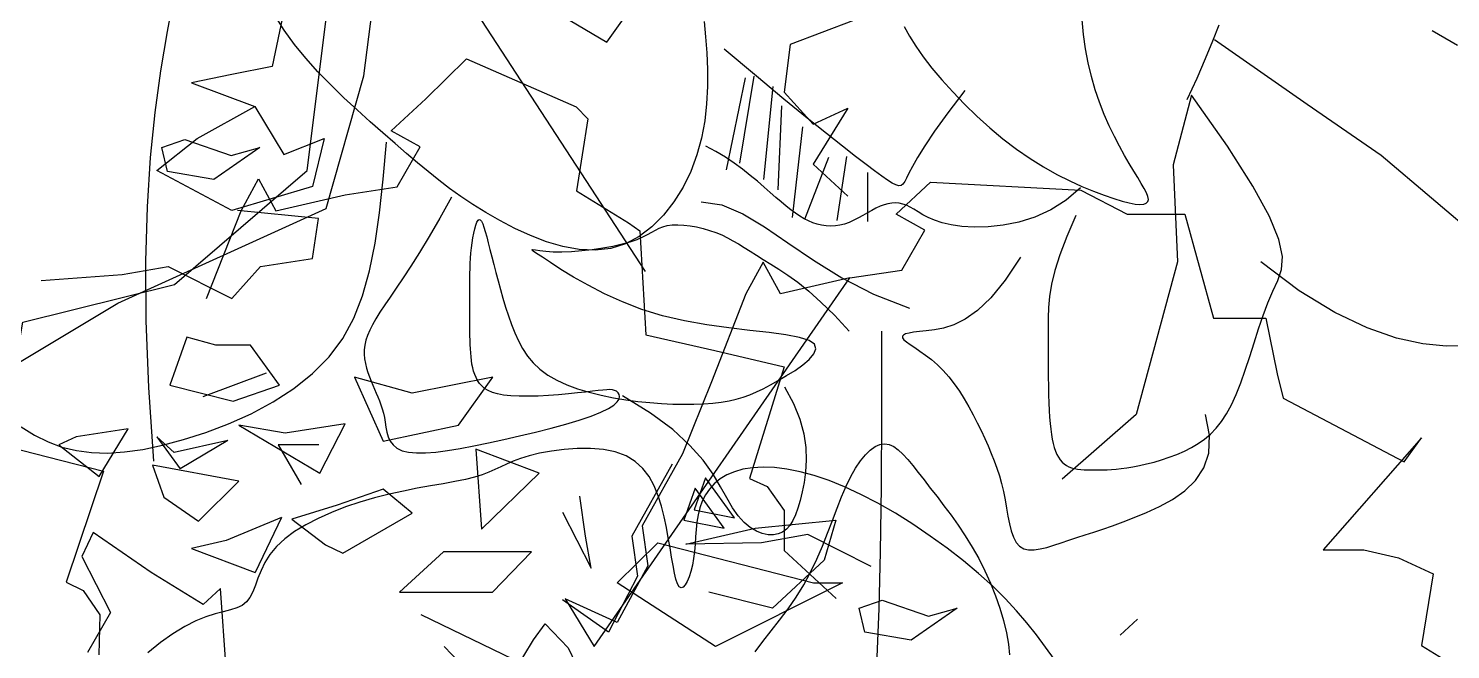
# Model space of a CAD drawing. Header units: metres. Extents: x 10 to 239, y 2 to 253.
# Drawn here: x 82.689 to 85.689, y 56.038 to 57.347 of the extents above; entities that cross this region are included whole.
import ezdxf

# ---------------------------------------------------------------- set-up
doc = ezdxf.new("R2010")
doc.units = ezdxf.units.M
doc.header["$MEASUREMENT"] = 0
doc.layers.add('1', color=7, linetype='Continuous')
doc.layers.add('cot200', color=9, linetype='Continuous')
doc.layers.add('barrera', color=7, linetype='Continuous', lineweight=0, true_color=0x9dbb63)
doc.layers.add('bloques ARBOLES', color=7, linetype='Continuous', true_color=0xb8d897)

# ---------------------------------------------------------------- blocks, each defined once
blk = doc.blocks.new('ARB5')
blk.add_lwpolyline([(3727.8, -1098.2), (3791.5, -1074.7), (3854.5, -1049.9), (3917.5, -1022.9), (3981.2, -992.8), (4046.5, -958.4), (4114.2, -918.8), (4184.6, -873.3), (4256.8, -822.6), (4329.8, -767.6), (4402.2, -709.2), (4472.8, -648.3), (4540.4, -586), (4603.8, -523.1), (4661.8, -460.5), (4713.4, -399.2), (4758.5, -339.5), (4797.3, -281.5), (4830, -225.5), (4856.7, -171.7), (4877.6, -120.4), (4892.8, -71.7), (4902.6, -25.9), (4907.1, 16.9), (4906.6, 56.5), (4901.4, 93), (4892, 126.5), (4878.5, 156.8), (4861.4, 184.1), (4841, 208.2), (4817.6, 229.2), (4791.6, 247.3), (4763.5, 262.7), (4733.8, 276.2), (4703.1, 288.3), (4672, 299.5), (4641, 310.3), (4610.7, 321.3), (4581.6, 333.2), (4554.3, 346.1), (4529.5, 359.9), (4508, 373.9), (4490.7, 387.5), (4478.2, 400.3), (4471.4, 411.6), (4470.9, 420.9), (4477.7, 427.7), (4492.2, 431.5), (4513.8, 432.7), (4541.7, 431.9), (4575.1, 429.4), (4613.1, 425.9), (4655, 421.7), (4699.8, 417.4), (4746.8, 413.5), (4795.1, 410.6), (4844, 409.6), (4892.4, 411.6), (4939.8, 417.6), (4985.1, 428.8), (5027.6, 446), (5066.5, 470.5), (5100.9, 503.2), (5130.2, 544.8), (5154.4, 593.5), (5174.1, 647.3), (5189.4, 704), (5200.7, 761.7), (5208.4, 818.2), (5212.8, 871.3), (5214.2, 919), (5213, 959.8), (5209.8, 994.8), (5205.2, 1025.7), (5200, 1054.2), (5194.8, 1082.1), (5190.3, 1111), (5187.1, 1142.7), (5185.9, 1178.8), (5187.1, 1220.8), (5190.3, 1268.3), (5194.8, 1320.7), (5200, 1377.3), (5205.2, 1437.4), (5209.8, 1500.4), (5213, 1565.6), (5214.2, 1632.4), (5212.8, 1700), (5208.7, 1767.4), (5201.7, 1833.6), (5191.8, 1897.5), (5178.7, 1958.2), (5162.4, 2014.4), (5142.8, 2065.2), (5119.8, 2109.6), (5093.4, 2146.8), (5064.8, 2177.7), (5035.2, 2203.6), (5005.9, 2225.9), (4978.1, 2245.7), (4953.1, 2264.4), (4932.3, 2283.1), (4916.8, 2303.3), (4907.4, 2325.9), (4903, 2351.7), (4901.7, 2381), (4902, 2414.3), (4902.1, 2452), (4900.2, 2494.6), (4894.6, 2542.5), (4883.7, 2596.2), (4866.2, 2655.7), (4842.6, 2719.6), (4813.8, 2786.2)])
blk = doc.blocks.new('A$C6F4E7DED')
for p, q in [((1322.96, 623.06), (1116.26, 306.06)), ((1382.65, 439.75), (1378.76, 460.59)), ((871.79, 438.05), (872.7, 446.15)), ((1083.42, 445.35), (1082.57, 436.73)), ((1317.46, 440.42), (1322.59, 448.45)), ((677.54, 440.24), (663.4, 432.07)), ((796.39, 443.14), (799.9, 434.25)), ((870.68, 430.04), (871.79, 438.05)), ((968.91, 437.14), (965.4, 431.57)), ((971.83, 442.42), (968.91, 437.14)), ((1082.57, 436.73), (1081.9, 427.75)), ((1311.75, 432.54), (1317.46, 440.42)), ((1386.25, 417.87), (1382.65, 439.75)), ((747.17, 399.01), (798.75, 435.09)), ((799.9, 434.25), (804.02, 424.42)), ((869.25, 422.21), (870.68, 430.04)), ((965.4, 431.57), (961.24, 425.64)), ((1054.2, 414.79), (1072.14, 429.94)), ((1305.46, 424.82), (1311.75, 432.54)), ((804.02, 424.42), (808.78, 413.56)), ((867.45, 414.6), (869.25, 422.21)), ((961.24, 425.64), (956.38, 419.34)), ((1081.9, 427.75), (1081.51, 418.49)), ((1298.7, 417.27), (1305.46, 424.82)), ((808.78, 413.56), (814.23, 401.59)), ((865.31, 407.27), (867.45, 414.6)), ((950.87, 412.76), (944.82, 406.01)), ((956.38, 419.34), (950.87, 412.76)), ((1038.91, 402.06), (1054.2, 414.79)), ((1055.7, 414.86), (1063.69, 366.39)), ((1060.49, 413.8), (1071.15, 362.66)), ((1081.51, 418.49), (1081.51, 409.03)), ((1291.61, 409.93), (1298.7, 417.27)), ((1389.42, 394.58), (1386.25, 417.87)), ((862.89, 400.24), (865.31, 407.27)), ((938.03, 406.74), (947.51, 394.38)), ((944.82, 406.01), (938.29, 399.23)), ((1045.03, 409), (1050.37, 357.34)), ((1081.51, 409.03), (1082, 399.45)), ((1284.31, 402.82), (1291.61, 409.93)), ((705.91, 370.66), (747.17, 399.01)), ((791.62, 375.73), (811.65, 404.17)), ((811.65, 404.17), (821.97, 365.51)), ((860.28, 393.54), (862.89, 400.24)), ((938.29, 399.23), (931.39, 392.52)), ((1026.01, 391.48), (1038.91, 402.06)), ((1040.24, 398.35), (1042.37, 351.48)), ((1082, 399.45), (1083.08, 389.85)), ((1276.93, 395.98), (1284.31, 402.82)), ((857.52, 387.2), (860.28, 393.54)), ((931.39, 392.52), (924.18, 386.02)), ((947.51, 394.38), (954.87, 384.21)), ((1015.24, 382.8), (1026.01, 391.48)), ((1083.08, 389.85), (1084.85, 380.3)), ((1262.48, 383.19), (1269.61, 389.42)), ((1269.61, 389.42), (1276.93, 395.98)), ((1391.99, 369.43), (1389.42, 394.58)), ((851.84, 375.73), (854.68, 381.25)), ((854.68, 381.25), (857.52, 387.2)), ((924.18, 386.02), (916.77, 379.84)), ((954.87, 384.21), (960.42, 375.98)), ((1006.34, 375.77), (1015.24, 382.8)), ((1028.51, 386.63), (1032.24, 354.14)), ((1255.67, 377.3), (1262.48, 383.19)), ((777.39, 353.54), (791.62, 375.73)), ((849.05, 370.66), (851.84, 375.73)), ((909.23, 374.1), (901.64, 368.9)), ((916.77, 379.84), (909.23, 374.1)), ((960.42, 375.98), (964.46, 369.48)), ((999.06, 370.14), (1006.34, 375.77)), ((1071.56, 369.62), (1076.83, 372.81)), ((1076.83, 372.81), (1082.46, 375.82)), ((1084.85, 380.3), (1087.42, 370.9)), ((1249.26, 371.78), (1255.67, 377.3)), ((1262.31, 357.48), (1260.47, 378.11)), ((602.74, 283.05), (705.91, 370.66)), ((821.97, 365.51), (819.39, 311.39)), ((843.88, 361.95), (846.38, 366.07)), ((846.38, 366.07), (849.05, 370.66)), ((901.64, 368.9), (894.11, 364.25)), ((964.46, 369.48), (967.29, 364.47)), ((988.32, 362.07), (993.14, 365.66)), ((993.14, 365.66), (999.06, 370.14)), ((1003.99, 370.12), (1009.32, 334.44)), ((1014.12, 369.59), (1027.44, 334.97)), ((1062.01, 362.93), (1066.62, 366.31)), ((1066.62, 366.31), (1071.56, 369.62)), ((1087.42, 370.9), (1090.87, 361.74)), ((1237.23, 361.63), (1243.16, 366.57)), ((1243.16, 366.57), (1249.26, 371.78)), ((1393.82, 341.98), (1391.99, 369.43)), ((839.64, 355.04), (841.62, 358.28)), ((841.62, 358.28), (843.88, 361.95)), ((886.72, 360.12), (879.57, 356.49)), ((894.11, 364.25), (886.72, 360.12)), ((967.29, 364.47), (969.22, 360.72)), ((969.22, 360.72), (970.54, 357.99)), ((970.54, 357.99), (971.55, 356.06)), ((978.59, 355.26), (981.17, 356.91)), ((981.17, 356.91), (984.37, 359.17)), ((984.37, 359.17), (988.32, 362.07)), ((992.26, 361.07), (992.26, 333.9)), ((1053.71, 356.25), (1057.71, 359.56)), ((1057.71, 359.56), (1062.01, 362.93)), ((1090.87, 361.74), (1095.16, 352.98)), ((1225.32, 352.3), (1231.33, 356.89)), ((1231.33, 356.89), (1237.23, 361.63)), ((1264.35, 338.75), (1262.31, 357.48)), ((768.12, 336.58), (777.39, 353.54)), ((835.99, 347.82), (836.78, 349.83)), ((836.78, 349.83), (838.01, 352.23)), ((838.01, 352.23), (839.64, 355.04)), ((866.31, 350.67), (860.39, 348.43)), ((872.73, 353.35), (866.31, 350.67)), ((879.57, 356.49), (872.73, 353.35)), ((873.55, 352.63), (881.61, 345.71)), ((971.55, 356.06), (972.54, 354.73)), ((972.54, 354.73), (973.63, 353.98)), ((973.63, 353.98), (974.93, 353.81)), ((974.93, 353.81), (976.55, 354.24)), ((976.55, 354.24), (978.59, 355.26)), ((1032.24, 354.14), (1034.37, 336.03)), ((1043.38, 347.27), (1046.56, 350.05)), ((1046.56, 350.05), (1050, 353.06)), ((1050, 353.06), (1053.71, 356.25)), ((1095.16, 352.98), (1100.24, 344.8)), ((1219.05, 347.81), (1225.32, 352.3)), ((835.72, 346.18), (835.99, 347.82)), ((836.01, 344.92), (835.72, 346.18)), ((836.87, 344.02), (836.01, 344.92)), ((838.33, 343.49), (836.87, 344.02)), ((840.4, 343.34), (838.33, 343.49)), ((843.09, 343.57), (840.4, 343.34)), ((846.42, 344.19), (843.09, 343.57)), ((850.41, 345.2), (846.42, 344.19)), ((855.06, 346.61), (850.41, 345.2)), ((860.39, 348.43), (855.06, 346.61)), ((881.61, 345.71), (890.18, 340.33)), ((966.41, 340.63), (968.54, 341.89)), ((968.54, 341.89), (970.62, 342.88)), ((970.62, 342.88), (972.68, 343.59)), ((972.68, 343.59), (974.72, 344.02)), ((974.72, 344.02), (976.77, 344.2)), ((976.77, 344.2), (978.83, 344.11)), ((978.83, 344.11), (980.94, 343.76)), ((980.94, 343.76), (983.09, 343.16)), ((983.09, 343.16), (985.31, 342.32)), ((985.31, 342.32), (987.6, 341.24)), ((987.6, 341.24), (989.97, 339.99)), ((1035.04, 340.33), (1037.66, 342.42)), ((1037.66, 342.42), (1040.43, 344.73)), ((1040.43, 344.73), (1043.38, 347.27)), ((1073.49, 343.09), (1061.82, 338.17)), ((1085.03, 344.89), (1073.49, 343.09)), ((1100.24, 344.8), (1106.05, 337.38)), ((1205.19, 338.88), (1212.39, 343.35)), ((1212.39, 343.35), (1219.05, 347.81)), ((1224.31, 347.47), (1230.78, 335.73)), ((1394.72, 311.79), (1393.82, 341.98)), ((762.94, 323.85), (768.12, 336.58)), ((876.13, 337.16), (881.23, 325.47)), ((890.18, 340.33), (899.03, 336.32)), ((899.03, 336.32), (907.94, 333.51)), ((907.94, 333.51), (916.68, 331.75)), ((945.69, 331.98), (950.71, 333.13)), ((950.71, 333.13), (954.94, 334.51)), ((954.94, 334.51), (958.5, 336.04)), ((958.5, 336.04), (961.51, 337.62)), ((961.51, 337.62), (964.11, 339.18)), ((964.11, 339.18), (966.41, 340.63)), ((989.97, 339.99), (992.4, 338.63)), ((992.4, 338.63), (994.87, 337.22)), ((994.87, 337.22), (997.39, 335.83)), ((997.39, 335.83), (999.94, 334.53)), ((999.94, 334.53), (1002.5, 333.37)), ((1002.5, 333.37), (1005.08, 332.44)), ((1020.38, 332.32), (1022.85, 333.13)), ((1022.85, 333.13), (1025.29, 334.16)), ((1025.29, 334.16), (1027.69, 335.39)), ((1027.69, 335.39), (1030.09, 336.82)), ((1030.09, 336.82), (1032.53, 338.47)), ((1032.53, 338.47), (1035.04, 340.33)), ((1061.82, 338.17), (1049.67, 330.9)), ((1106.05, 337.38), (1112.54, 330.9)), ((1189.01, 330.01), (1197.37, 334.38)), ((1197.37, 334.38), (1205.19, 338.88)), ((1207.53, 334.03), (1206.85, 332.62)), ((1208.19, 334.84), (1207.53, 334.03)), ((1208.83, 335.02), (1208.19, 334.84)), ((1209.47, 334.53), (1208.83, 335.02)), ((1210.11, 333.44), (1209.47, 334.53)), ((1210.72, 331.84), (1210.11, 333.44)), ((1230.78, 335.73), (1236.67, 325.51)), ((1266.81, 321.77), (1264.35, 338.75)), ((881.23, 325.47), (885.07, 315.35)), ((916.68, 331.75), (925.05, 330.88)), ((925.05, 330.88), (932.81, 330.73)), ((932.81, 330.73), (939.74, 331.15)), ((939.74, 331.15), (945.69, 331.98)), ((1005.08, 332.44), (1007.66, 331.77)), ((1007.66, 331.77), (1010.23, 331.38)), ((1010.23, 331.38), (1012.8, 331.25)), ((1012.8, 331.25), (1015.34, 331.36)), ((1015.34, 331.36), (1017.87, 331.73)), ((1017.87, 331.73), (1020.38, 332.32)), ((1049.67, 330.9), (1036.68, 322.02)), ((1073.57, 326.35), (1070.41, 324.82)), ((1076.87, 327.71), (1073.57, 326.35)), ((1080.34, 328.92), (1076.87, 327.71)), ((1083.94, 329.95), (1080.34, 328.92)), ((1087.59, 330.79), (1083.94, 329.95)), ((1091.21, 331.42), (1087.59, 330.79)), ((1094.74, 331.83), (1091.21, 331.42)), ((1098.08, 332), (1094.74, 331.83)), ((1101.18, 331.92), (1098.08, 332)), ((1103.95, 331.58), (1101.18, 331.92)), ((1106.35, 330.96), (1103.95, 331.58)), ((1108.5, 330.11), (1106.35, 330.96)), ((1110.55, 329.07), (1108.5, 330.11)), ((1112.65, 327.88), (1110.55, 329.07)), ((1112.54, 330.9), (1119.64, 325.53)), ((1114.95, 326.58), (1112.65, 327.88)), ((1117.61, 325.24), (1114.95, 326.58)), ((1120.77, 323.88), (1117.61, 325.24)), ((1119.64, 325.53), (1127.31, 321.46)), ((1171.24, 322.57), (1180.25, 326)), ((1180.25, 326), (1189.01, 330.01)), ((1204.6, 325.29), (1203.74, 321.96)), ((1205.4, 328.21), (1204.6, 325.29)), ((1206.14, 330.67), (1205.4, 328.21)), ((1206.85, 332.62), (1206.14, 330.67)), ((1211.3, 329.81), (1210.72, 331.84)), ((1211.85, 327.44), (1211.3, 329.81)), ((1212.34, 324.81), (1211.85, 327.44)), ((1236.67, 325.51), (1242.02, 316.67)), ((761.02, 314.34), (762.94, 323.85)), ((1036.68, 322.02), (1022.47, 312.3)), ((1057.74, 317.26), (1054.22, 315.04)), ((1061.04, 319.36), (1057.74, 317.26)), ((1064.21, 321.33), (1061.04, 319.36)), ((1067.31, 323.15), (1064.21, 321.33)), ((1070.41, 324.82), (1067.31, 323.15)), ((1124.58, 322.56), (1120.77, 323.88)), ((1129.14, 321.32), (1124.58, 322.56)), ((1127.31, 321.46), (1135.49, 318.87)), ((1134.32, 320.18), (1129.14, 321.32)), ((1139.92, 319.17), (1134.32, 320.18)), ((1135.49, 318.87), (1144.11, 317.85)), ((1145.75, 318.32), (1139.92, 319.17)), ((1144.11, 317.85), (1153.03, 318.28)), ((1151.62, 317.65), (1145.75, 318.32)), ((1157.34, 317.18), (1151.62, 317.65)), ((1153.03, 318.28), (1162.12, 319.92)), ((1162.72, 316.95), (1157.34, 317.18)), ((1162.12, 319.92), (1171.24, 322.57)), ((1171.7, 317.25), (1167.57, 316.98)), ((1175.03, 317.65), (1171.7, 317.25)), ((1177.48, 318.03), (1175.03, 317.65)), ((1176.78, 316.09), (1178.69, 317.4)), ((1178.96, 318.21), (1177.48, 318.03)), ((1178.69, 317.4), (1179.39, 318.05)), ((1179.39, 318.05), (1178.96, 318.21)), ((1202.81, 318.26), (1201.81, 314.25)), ((1203.74, 321.96), (1202.81, 318.26)), ((1212.77, 322.01), (1212.34, 324.81)), ((1213.13, 319.12), (1212.77, 322.01)), ((1213.41, 316.23), (1213.13, 319.12)), ((1269.89, 306.41), (1266.81, 321.77)), ((751.56, 295.24), (772.96, 311.39)), ((761.51, 307.04), (761.02, 314.34)), ((819.39, 311.39), (842.6, 226.35)), ((885.07, 315.35), (887.82, 306.57)), ((907.08, 313.97), (915.54, 301.15)), ((1022.47, 312.3), (1006.69, 302.49)), ((1046.3, 310.17), (1041.76, 307.35)), ((1050.43, 312.68), (1046.3, 310.17)), ((1054.22, 315.04), (1050.43, 312.68)), ((1167.57, 316.98), (1162.72, 316.95)), ((1163.23, 307.18), (1169.05, 310.95)), ((1169.05, 310.95), (1173.58, 313.97)), ((1173.58, 313.97), (1176.78, 316.09)), ((1200.72, 309.96), (1199.55, 305.45)), ((1201.81, 314.25), (1200.72, 309.96)), ((1213.63, 313.35), (1213.41, 316.23)), ((1213.78, 310.49), (1213.63, 313.35)), ((1213.88, 307.69), (1213.78, 310.49)), ((1242.02, 316.67), (1246.85, 309.03)), ((1394.54, 278.43), (1394.72, 311.79)), ((763.55, 300.96), (761.51, 307.04)), ((887.82, 306.57), (889.67, 298.91)), ((1006.69, 302.49), (988.98, 293.35)), ((1036.76, 304.01), (1031.22, 299.96)), ((1041.76, 307.35), (1036.76, 304.01)), ((1148.12, 298.29), (1156.22, 302.89)), ((1156.22, 302.89), (1163.23, 307.18)), ((1199.55, 305.45), (1198.3, 300.76)), ((1213.94, 304.94), (1213.88, 307.69)), ((1213.98, 302.27), (1213.94, 304.94)), ((1213.99, 299.69), (1213.98, 302.27)), ((1246.85, 309.03), (1251.18, 302.44)), ((1251.18, 302.44), (1255.04, 296.74)), ((1273.79, 292.53), (1269.89, 306.41)), ((731.84, 283.13), (751.56, 295.24)), ((766.3, 295.07), (763.55, 300.96)), ((769.06, 288.58), (766.3, 295.07)), ((889.67, 298.91), (890.79, 292.12)), ((915.54, 301.15), (923.49, 291.4)), ((1025.09, 295), (1018.3, 288.94)), ((1031.22, 299.96), (1025.09, 295)), ((1128.97, 289.09), (1139, 293.62)), ((1139, 293.62), (1148.12, 298.29)), ((1196.97, 295.96), (1195.56, 291.09)), ((1198.3, 300.76), (1196.97, 295.96)), ((1213.99, 297.22), (1213.99, 299.69)), ((1213.99, 294.86), (1213.99, 297.22)), ((1213.99, 292.6), (1213.99, 294.86)), ((1255.04, 296.74), (1258.47, 291.76)), ((771.7, 281.49), (769.06, 288.58)), ((890.79, 292.12), (891.36, 285.97)), ((891.36, 285.97), (891.57, 280.24)), ((923.49, 291.4), (930.92, 284.29)), ((988.98, 293.35), (968.97, 285.62)), ((1018.3, 288.94), (1010.79, 281.59)), ((1118.12, 284.91), (1128.97, 289.09)), ((1194.07, 286.19), (1192.5, 281.33)), ((1195.56, 291.09), (1194.07, 286.19)), ((1213.99, 290.4), (1213.99, 292.6)), ((1213.99, 288.25), (1213.99, 290.4)), ((1213.99, 286.12), (1213.99, 288.25)), ((1213.99, 283.99), (1213.99, 286.12)), ((1258.47, 291.76), (1261.49, 287.34)), ((1261.49, 287.34), (1264.12, 283.35)), ((1278.72, 280), (1273.79, 292.53)), ((713.8, 274.54), (731.84, 283.13)), ((774.25, 273.99), (771.7, 281.49)), ((891.57, 280.24), (891.6, 274.67)), ((930.92, 284.29), (937.81, 279.37)), ((937.81, 279.37), (944.13, 276.21)), ((1010.79, 281.59), (1002.5, 272.74)), ((1081.92, 276.28), (1094.34, 278.48)), ((1094.34, 278.48), (1106.53, 281.33)), ((1106.53, 281.33), (1118.12, 284.91)), ((1192.5, 281.33), (1190.83, 276.54)), ((1213.99, 281.83), (1213.99, 283.99)), ((1213.99, 279.61), (1213.99, 281.83)), ((1213.99, 277.32), (1213.99, 279.61)), ((1264.12, 283.35), (1266.38, 279.7)), ((1266.38, 279.7), (1268.28, 276.36)), ((1284.9, 268.68), (1278.72, 280)), ((1393.1, 241.44), (1394.54, 278.43)), ((697.42, 268.93), (713.8, 274.54)), ((776.75, 266.29), (774.25, 273.99)), ((891.6, 274.67), (891.6, 269.09)), ((944.13, 276.21), (949.87, 274.38)), ((949.87, 274.38), (955.01, 273.44)), ((955.01, 273.44), (959.52, 272.95)), ((959.52, 272.95), (963.39, 272.55)), ((963.39, 272.55), (966.6, 272.15)), ((966.6, 272.15), (969.17, 271.71)), ((969.17, 271.71), (971.07, 271.21)), ((971.07, 271.21), (972.31, 270.61)), ((972.31, 270.61), (972.88, 269.9)), ((972.88, 269.9), (972.77, 269.04)), ((984.45, 272.74), (984.52, 226.93)), ((1030.27, 269.3), (1037.86, 270.7)), ((1037.86, 270.7), (1047.22, 271.93)), ((1047.22, 271.93), (1057.95, 273.17)), ((1057.95, 273.17), (1069.65, 274.56)), ((1069.65, 274.56), (1081.92, 276.28)), ((1189.01, 271.87), (1186.96, 267.35)), ((1190.83, 276.54), (1189.01, 271.87)), ((1213.88, 267.75), (1213.94, 270.16)), ((1213.94, 270.16), (1213.97, 272.57)), ((1213.97, 272.57), (1213.98, 274.97)), ((1213.98, 274.97), (1213.99, 277.32)), ((1268.28, 276.36), (1269.84, 273.27)), ((1269.84, 273.27), (1271.07, 270.39)), ((1271.07, 270.39), (1271.98, 267.65)), ((658.14, 264.54), (669.6, 264.46)), ((669.6, 264.46), (682.69, 265.75)), ((682.69, 265.75), (697.42, 268.93)), ((779.22, 258.6), (776.75, 266.29)), ((891.59, 263.51), (891.58, 257.97)), ((891.6, 269.09), (891.59, 263.51)), ((963.12, 261.68), (959.98, 259.44)), ((965.99, 263.63), (963.12, 261.68)), ((968.5, 265.33), (965.99, 263.63)), ((970.53, 266.78), (968.5, 265.33)), ((971.98, 268.01), (970.53, 266.78)), ((972.77, 269.04), (971.98, 268.01)), ((1021.13, 262.89), (1021.89, 265.43)), ((1022.21, 260.06), (1021.13, 262.89)), ((1021.89, 265.43), (1024.86, 267.58)), ((1024.86, 267.58), (1030.27, 269.3)), ((1184.6, 263.02), (1181.86, 258.91)), ((1186.96, 267.35), (1184.6, 263.02)), ((1213.56, 260.71), (1213.7, 263)), ((1213.7, 263), (1213.81, 265.35)), ((1213.81, 265.35), (1213.88, 267.75)), ((1271.98, 267.65), (1272.57, 265.01)), ((1272.57, 265.01), (1272.88, 262.43)), ((1272.88, 262.43), (1272.91, 259.85)), ((1292.52, 258.43), (1284.9, 268.68)), ((781.68, 251.1), (779.22, 258.6)), ((891.58, 257.97), (891.55, 252.52)), ((953.35, 254.04), (950.06, 250.83)), ((956.69, 256.9), (953.35, 254.04)), ((959.98, 259.44), (956.69, 256.9)), ((1024.75, 257.06), (1022.21, 260.06)), ((1028.37, 253.98), (1024.75, 257.06)), ((1032.71, 250.91), (1028.37, 253.98)), ((1178.65, 255.05), (1174.92, 251.49)), ((1181.86, 258.91), (1178.65, 255.05)), ((1212.43, 252.34), (1212.83, 254.31)), ((1212.83, 254.31), (1213.14, 256.36)), ((1213.14, 256.36), (1213.38, 258.5)), ((1213.38, 258.5), (1213.56, 260.71)), ((1272.25, 254.74), (1271.64, 252.23)), ((1272.68, 257.29), (1272.25, 254.74)), ((1272.91, 259.85), (1272.68, 257.29)), ((1301.7, 249.14), (1292.52, 258.43)), ((784.17, 244.01), (781.68, 251.1)), ((891.5, 247.23), (891.42, 242.14)), ((891.55, 252.52), (891.5, 247.23)), ((946.92, 247.28), (943.93, 243.42)), ((950.06, 250.83), (946.92, 247.28)), ((1037.4, 247.97), (1032.71, 250.91)), ((1042.05, 245.25), (1037.4, 247.97)), ((1170.57, 248.26), (1165.58, 245.37)), ((1174.92, 251.49), (1170.57, 248.26)), ((1209.69, 245.25), (1210.58, 246.9)), ((1210.58, 246.9), (1211.32, 248.63)), ((1211.32, 248.63), (1211.94, 250.44)), ((1211.94, 250.44), (1212.43, 252.34)), ((1270.04, 247.33), (1269.11, 244.97)), ((1270.89, 249.75), (1270.04, 247.33)), ((1271.64, 252.23), (1270.89, 249.75)), ((1312.22, 240.77), (1301.7, 249.14)), ((786.72, 237.52), (784.17, 244.01)), ((891.42, 242.14), (891.31, 237.31)), ((941.09, 239.33), (938.4, 235.05)), ((943.93, 243.42), (941.09, 239.33)), ((1038.61, 241.81), (1033.62, 232.45)), ((1046.38, 242.83), (1042.05, 245.25)), ((1050.4, 240.71), (1046.38, 242.83)), ((1054.23, 238.88), (1050.4, 240.71)), ((1057.95, 237.3), (1054.23, 238.88)), ((1130.76, 237.48), (1131.42, 238.47)), ((1131.42, 238.47), (1132.32, 239.24)), ((1132.32, 239.24), (1133.34, 239.76)), ((1133.34, 239.76), (1134.52, 240.07)), ((1134.52, 240.07), (1135.94, 240.19)), ((1135.94, 240.19), (1137.69, 240.15)), ((1137.69, 240.15), (1139.84, 239.96)), ((1139.84, 239.96), (1142.47, 239.66)), ((1147.52, 238.7), (1140.84, 237.06)), ((1142.47, 239.66), (1145.67, 239.26)), ((1145.67, 239.26), (1149.51, 238.81)), ((1153.94, 240.61), (1147.52, 238.7)), ((1149.51, 238.81), (1154.04, 238.31)), ((1160, 242.83), (1153.94, 240.61)), ((1154.04, 238.31), (1159.11, 237.81)), ((1165.58, 245.37), (1160, 242.83)), ((1198.63, 237.76), (1201.48, 238.62)), ((1201.48, 238.62), (1203.83, 239.67)), ((1203.83, 239.67), (1205.77, 240.87)), ((1205.77, 240.87), (1207.35, 242.22)), ((1207.35, 242.22), (1208.63, 243.68)), ((1208.63, 243.68), (1209.69, 245.25)), ((1266.24, 238.28), (1265.32, 236.13)), ((1267.19, 240.45), (1266.24, 238.28)), ((1268.15, 242.67), (1267.19, 240.45)), ((1269.11, 244.97), (1268.15, 242.67)), ((1323.75, 233.32), (1312.22, 240.77)), ((1390.26, 200.39), (1393.1, 241.44)), ((789.34, 231.79), (786.72, 237.52)), ((792.06, 226.79), (789.34, 231.79)), ((891.17, 232.79), (890.99, 228.62)), ((891.31, 237.31), (891.17, 232.79)), ((935.85, 230.65), (933.44, 226.19)), ((938.4, 235.05), (935.85, 230.65)), ((1033.62, 232.45), (1030.11, 223.68)), ((1061.68, 235.97), (1057.95, 237.3)), ((1065.5, 234.86), (1061.68, 235.97)), ((1069.53, 233.95), (1065.5, 234.86)), ((1073.86, 233.22), (1069.53, 233.95)), ((1078.57, 232.66), (1073.86, 233.22)), ((1083.65, 232.26), (1078.57, 232.66)), ((1089.08, 232.04), (1083.65, 232.26)), ((1094.81, 231.99), (1089.08, 232.04)), ((1100.83, 232.12), (1094.81, 231.99)), ((1107.1, 232.44), (1100.83, 232.12)), ((1113.6, 232.95), (1107.1, 232.44)), ((1113.26, 227.13), (1128.88, 236.66)), ((1120.28, 233.65), (1113.6, 232.95)), ((1127.12, 234.56), (1120.28, 233.65)), ((1134, 235.69), (1127.12, 234.56)), ((1130.5, 236.28), (1130.76, 237.48)), ((1130.81, 234.89), (1130.5, 236.28)), ((1131.85, 233.31), (1130.81, 234.89)), ((1133.77, 231.56), (1131.85, 233.31)), ((1136.74, 229.67), (1133.77, 231.56)), ((1140.84, 237.06), (1134, 235.69)), ((1159.11, 237.81), (1164.56, 237.33)), ((1164.56, 237.33), (1170.2, 236.93)), ((1170.2, 236.93), (1175.86, 236.62)), ((1175.86, 236.62), (1181.37, 236.45)), ((1181.37, 236.45), (1186.54, 236.45)), ((1186.54, 236.45), (1191.21, 236.66)), ((1191.21, 236.66), (1195.23, 237.1)), ((1195.23, 237.1), (1198.63, 237.76)), ((1263.63, 231.77), (1262.89, 229.5)), ((1264.44, 233.97), (1263.63, 231.77)), ((1265.32, 236.13), (1264.44, 233.97)), ((1335.98, 226.76), (1323.75, 233.32)), ((794.91, 222.44), (792.06, 226.79)), ((797.89, 218.67), (794.91, 222.44)), ((801.6, 214.72), (803.91, 226.35)), ((842.6, 226.35), (883.86, 190.27)), ((890.76, 224.79), (890.48, 221.29)), ((890.99, 228.62), (890.76, 224.79)), ((933.44, 226.19), (931.16, 221.73)), ((984.52, 226.93), (984.77, 186.02)), ((1030.11, 223.68), (1027.89, 215.5)), ((1100.9, 217.93), (1113.26, 227.13)), ((1140.92, 227.64), (1136.74, 229.67)), ((1146.4, 225.49), (1140.92, 227.64)), ((1153.02, 223.26), (1146.4, 225.49)), ((1160.55, 220.99), (1153.02, 223.26)), ((1261.7, 224.63), (1261.26, 221.99)), ((1262.24, 227.13), (1261.7, 224.63)), ((1262.89, 229.5), (1262.24, 227.13)), ((1348.58, 221.08), (1335.98, 226.76)), ((801.04, 215.41), (797.89, 218.67)), ((804.37, 212.57), (801.04, 215.41)), ((802.07, 204.84), (801.6, 214.72)), ((889.76, 215.16), (889.3, 212.5)), ((890.15, 218.08), (889.76, 215.16)), ((890.48, 221.29), (890.15, 218.08)), ((929, 217.33), (926.96, 213.04)), ((931.16, 221.73), (929, 217.33)), ((1027.89, 215.5), (1026.74, 207.91)), ((1091.31, 209.14), (1100.9, 217.93)), ((1168.75, 218.73), (1160.55, 220.99)), ((1177.39, 216.5), (1168.75, 218.73)), ((1186.25, 214.35), (1177.39, 216.5)), ((1195.09, 212.32), (1186.25, 214.35)), ((1260.28, 216.56), (1259.5, 213.95)), ((1260.82, 219.27), (1260.28, 216.56)), ((1261.26, 221.99), (1260.82, 219.27)), ((1361.24, 216.27), (1348.58, 221.08)), ((1373.64, 212.31), (1361.24, 216.27)), ((1456.76, 214.8), (1449.19, 211.04)), ((1464.22, 219.43), (1456.76, 214.8)), ((807.9, 210.09), (804.37, 212.57)), ((811.65, 207.88), (807.9, 210.09)), ((815.63, 205.89), (811.65, 207.88)), ((888.16, 207.88), (887.48, 205.89)), ((888.77, 210.08), (888.16, 207.88)), ((889.3, 212.5), (888.77, 210.08)), ((925.06, 208.83), (923.28, 204.67)), ((926.96, 213.04), (925.06, 208.83)), ((975.15, 206.7), (972.57, 204.28)), ((977.67, 208.51), (975.15, 206.7)), ((980.18, 209.64), (977.67, 208.51)), ((982.73, 210.03), (980.18, 209.64)), ((985.35, 209.63), (982.73, 210.03)), ((988.02, 208.45), (985.35, 209.63)), ((990.74, 206.52), (988.02, 208.45)), ((993.48, 203.85), (990.74, 206.52)), ((1026.74, 207.91), (1026.45, 200.89)), ((1083.99, 200.85), (1091.31, 209.14)), ((1203.67, 210.46), (1195.09, 212.32)), ((1211.81, 208.79), (1203.67, 210.46)), ((1219.42, 207.37), (1211.81, 208.79)), ((1226.46, 206.23), (1219.42, 207.37)), ((1232.9, 205.41), (1226.46, 206.23)), ((1251.82, 206.16), (1248.2, 205.29)), ((1254.66, 207.54), (1251.82, 206.16)), ((1256.81, 209.35), (1254.66, 207.54)), ((1258.38, 211.52), (1256.81, 209.35)), ((1259.5, 213.95), (1258.38, 211.52)), ((1385.45, 209.2), (1373.64, 212.31)), ((1396.44, 206.91), (1385.45, 209.2)), ((1406.62, 205.46), (1396.44, 206.91)), ((1433.42, 206.2), (1425.01, 205.09)), ((1441.45, 208.18), (1433.42, 206.2)), ((1449.19, 211.04), (1441.45, 208.18)), ((804.85, 196.52), (802.07, 204.84)), ((819.78, 204.09), (815.63, 205.89)), ((824.03, 202.48), (819.78, 204.09)), ((828.31, 201.06), (824.03, 202.48)), ((832.55, 199.82), (828.31, 201.06)), ((836.67, 198.76), (832.55, 199.82)), ((840.62, 197.87), (836.67, 198.76)), ((882.66, 198.76), (881.39, 197.87)), ((883.83, 199.82), (882.66, 198.76)), ((884.89, 201.06), (883.83, 199.82)), ((885.84, 202.48), (884.89, 201.06)), ((886.71, 204.09), (885.84, 202.48)), ((887.48, 205.89), (886.71, 204.09)), ((921.64, 200.53), (920.14, 196.36)), ((923.28, 204.67), (921.64, 200.53)), ((969.9, 201.33), (967.07, 197.89)), ((972.57, 204.28), (969.9, 201.33)), ((996.21, 200.49), (993.48, 203.85)), ((998.93, 196.44), (996.21, 200.49)), ((1026.45, 200.89), (1026.82, 194.43)), ((1078.45, 193.14), (1083.99, 200.85)), ((1238.7, 204.96), (1232.9, 205.41)), ((1243.81, 204.9), (1238.7, 204.96)), ((1248.2, 205.29), (1243.81, 204.9)), ((1416.11, 204.85), (1406.62, 205.46)), ((1425.01, 205.09), (1416.11, 204.85)), ((809.47, 189.57), (804.85, 196.52)), ((844.32, 197.14), (840.62, 197.87)), ((847.71, 196.58), (844.32, 197.14)), ((850.81, 196.15), (847.71, 196.58)), ((853.66, 195.85), (850.81, 196.15)), ((856.3, 195.64), (853.66, 195.85)), ((858.75, 195.52), (856.3, 195.64)), ((861.06, 195.45), (858.75, 195.52)), ((863.26, 195.43), (861.06, 195.45)), ((865.38, 195.43), (863.26, 195.43)), ((867.45, 195.43), (865.38, 195.43)), ((869.48, 195.45), (867.45, 195.43)), ((871.44, 195.52), (869.48, 195.45)), ((873.33, 195.64), (871.44, 195.52)), ((875.14, 195.85), (873.33, 195.64)), ((876.87, 196.15), (875.14, 195.85)), ((878.49, 196.58), (876.87, 196.15)), ((880, 197.14), (878.49, 196.58)), ((881.39, 197.87), (880, 197.14)), ((918.78, 192.14), (917.58, 187.83)), ((920.14, 196.36), (918.78, 192.14)), ((964.06, 194.04), (960.81, 189.84)), ((967.07, 197.89), (964.06, 194.04)), ((1001.61, 191.74), (998.93, 196.44)), ((1004.22, 186.41), (1001.61, 191.74)), ((1026.82, 194.43), (1027.65, 188.53)), ((1074.2, 186.1), (1078.45, 193.14)), ((815.45, 183.81), (809.47, 189.57)), ((822.32, 179.06), (815.45, 183.81)), ((916.53, 183.4), (915.63, 178.83)), ((917.58, 187.83), (916.53, 183.4)), ((957.29, 185.35), (953.56, 180.58)), ((960.81, 189.84), (957.29, 185.35)), ((984.77, 186.02), (985.25, 149.86)), ((1006.77, 180.49), (1004.22, 186.41)), ((1027.65, 188.53), (1028.72, 183.18)), ((1028.72, 183.18), (1029.88, 178.38)), ((1070.76, 179.82), (1074.2, 186.1)), ((829.59, 175.12), (822.32, 179.06)), ((836.8, 171.8), (829.59, 175.12)), ((915.63, 178.83), (914.82, 174.23)), ((949.68, 175.53), (945.71, 170.19)), ((953.56, 180.58), (949.68, 175.53)), ((1009.31, 174.07), (1006.77, 180.49)), ((1029.88, 178.38), (1031.11, 174.12)), ((1067.63, 174.38), (1070.76, 179.82)), ((843.54, 168.95), (836.8, 171.8)), ((849.8, 166.49), (843.54, 168.95)), ((914.02, 169.71), (913.15, 165.41)), ((914.82, 174.23), (914.02, 169.71)), ((945.71, 170.19), (941.72, 164.58)), ((1011.89, 167.27), (1009.31, 174.07)), ((1014.59, 160.21), (1011.89, 167.27)), ((1031.11, 174.12), (1032.45, 170.4)), ((1032.45, 170.4), (1033.94, 167.21)), ((1033.94, 167.21), (1035.6, 164.56)), ((1061.06, 166.18), (1064.4, 169.84)), ((1064.4, 169.84), (1067.63, 174.38)), ((855.62, 164.34), (849.8, 166.49)), ((861.06, 162.46), (855.62, 164.34)), ((866.16, 160.78), (861.06, 162.46)), ((870.98, 159.24), (866.16, 160.78)), ((875.57, 157.78), (870.98, 159.24)), ((912.14, 161.46), (910.91, 157.97)), ((913.15, 165.41), (912.14, 161.46)), ((937.78, 158.68), (933.94, 152.5)), ((941.72, 164.58), (937.78, 158.68)), ((1017.47, 152.98), (1014.59, 160.21)), ((1035.6, 164.56), (1037.49, 162.44)), ((1037.49, 162.44), (1039.63, 160.84)), ((1039.63, 160.84), (1042.05, 159.78)), ((1042.05, 159.78), (1044.78, 159.24)), ((1044.78, 159.24), (1047.77, 159.28)), ((1047.77, 159.28), (1050.95, 159.94)), ((1050.95, 159.94), (1054.27, 161.28)), ((1054.27, 161.28), (1057.66, 163.34)), ((1057.66, 163.34), (1061.06, 166.18)), ((880, 156.34), (875.57, 157.78)), ((884.28, 154.89), (880, 156.34)), ((888.4, 153.51), (884.28, 154.89)), ((892.33, 152.31), (888.4, 153.51)), ((896.01, 151.4), (892.33, 152.31)), ((899.41, 150.9), (896.01, 151.4)), ((902.48, 150.9), (899.41, 150.9)), ((905.2, 151.54), (902.48, 150.9)), ((907.51, 152.9), (905.2, 151.54)), ((909.39, 155.08), (907.51, 152.9)), ((910.91, 157.97), (909.39, 155.08)), ((933.94, 152.5), (930.29, 146.03)), ((1020.6, 145.7), (1017.47, 152.98)), ((930.29, 146.03), (926.87, 139.3)), ((985.25, 149.86), (986.03, 118.28)), ((1024.05, 138.48), (1020.6, 145.7)), ((926.87, 139.3), (923.73, 132.39)), ((1027.86, 131.43), (1024.05, 138.48)), ((923.73, 132.39), (920.92, 125.38)), ((1032.09, 124.64), (1027.86, 131.43)), ((920.92, 125.38), (918.47, 118.38)), ((1036.62, 118.11), (1032.09, 124.64)), ((916.42, 111.48), (914.81, 104.78)), ((918.47, 118.38), (916.42, 111.48)), ((986.03, 118.28), (987.17, 91.1)), ((1041.31, 111.81), (1036.62, 118.11)), ((1046.03, 105.71), (1041.31, 111.81)), ((914.81, 104.78), (913.69, 98.37)), ((1050.62, 99.8), (1046.03, 105.71)), ((913.69, 98.37), (913.09, 92.34)), ((1054.94, 94.04), (1050.62, 99.8))]:
    blk.add_line(p, q)
blk = doc.blocks.new('ARBOL22')
for points in [[(1.4864, 1.0135), (1.4206, 0.9886), (1.4146, 0.9391), (1.4446, 0.906), (1.4805, 0.9224), (1.4446, 0.8645), (1.4805, 0.8314)], [(0.2961, 0.2167), (0.4461, 0.5042), (0.6051, 0.5828), (0.6248, 0.7006), (0.782, 0.7399), (0.9196, 0.8578), (0.9393, 1.015), (1.0179, 1.2704), (1.0375, 1.624)], [(0.2513, 0.2291), (0.3889, 0.5182), (0.6248, 0.6613), (0.7231, 0.7203), (0.9393, 0.8185), (0.9786, 0.956), (1.0565, 1.565)], [(0.8234, 1.3299), (0.8175, 1.2803), (0.8475, 1.2472), (0.8834, 1.2637), (0.8475, 1.2057), (0.8834, 1.1726), (0.8893, 1.1146), (0.9432, 1.1229), (0.9013, 1.0649), (0.8654, 1.0567), (0.8773, 1.0235), (0.8954, 1.0235), (0.8834, 0.9656), (0.8414, 0.9573), (0.7996, 0.9489), (0.8654, 0.9241), (0.8954, 0.8745), (0.9372, 0.891), (0.9252, 0.8414), (0.8414, 0.8165), (0.7636, 0.8578), (0.8055, 0.891), (0.8654, 0.9241)], [(1.1686, 1.0383), (1.1926, 1.0134), (1.2304, 0.991), (1.2511, 1.0198), (1.1447, 1.0714)], [(0.8154, 0.7251), (0.8513, 0.8162), (0.8692, 0.8493), (0.8872, 0.8162), (0.959, 0.8328), (1.013, 0.841), (1.0369, 0.8824), (1.0069, 0.899), (1.0428, 0.9321), (1.0848, 0.9736), (1.1987, 0.9239), (1.2109, 0.9113), (1.199, 0.8369), (1.2529, 0.8036), (1.2649, 0.7953), (1.2708, 0.6876), (1.3426, 0.6712), (1.4146, 0.6545), (1.3785, 0.5386), (1.3967, 0.5303), (1.4146, 0.5055), (1.4146, 0.4641), (1.4685, 0.4144)], [(0.5653, 0.5828), (0.6367, 0.5646), (0.7083, 0.5463), (0.6695, 0.4312), (0.6874, 0.4226), (0.7047, 0.3973), (0.7037, 0.3559)], [(1.4826, 0.7465), (1.5366, 0.7547), (1.5605, 0.7961), (1.5305, 0.8127), (1.5664, 0.8458), (1.7222, 0.8376), (1.7701, 0.8127), (1.8301, 0.8127), (1.8599, 0.705), (1.9139, 0.705), (1.9258, 0.647), (1.9319, 0.6221), (2.0576, 0.5559), (2.0757, 0.5808), (1.9737, 0.4648), (2.0157, 0.4648), (2.0516, 0.4566), (2.0875, 0.44), (2.0757, 0.3655), (2.1295, 0.3323)], [(0.6437, 0.744), (0.7276, 0.7501), (0.7755, 0.7585), (0.8414, 0.7254), (0.8714, 0.7585), (0.9252, 0.7668), (0.9313, 0.8081), (0.8475, 0.8165)], [(0.8117, 0.6235), (0.8775, 0.6483)], [(0.7339, 0.5903), (0.6799, 0.5819)], [(0.7039, 0.5406), (0.7339, 0.5903)], [(0.6799, 0.5819), (0.6619, 0.5737)], [(0.7817, 0.5655), (0.7637, 0.5819)], [(0.7637, 0.5819), (0.7878, 0.5488)], [(0.8374, 0.5782), (0.7817, 0.5655)], [(0.8374, 0.5782), (0.7878, 0.5488)], [(0.6619, 0.5737), (0.7039, 0.5406)], [(0.9316, 0.5737), (0.8896, 0.5737)], [(0.8896, 0.5737), (0.9135, 0.5324)], [(1.2983, 0.5535), (1.2563, 0.479), (1.2624, 0.4375), (1.2324, 0.3795), (1.1844, 0.4128)], [(1.2083, 0.479), (1.2024, 0.5204)], [(1.1844, 0.5039), (1.2144, 0.4459)], [(0.893, 0.4981), (0.8357, 0.4744)], [(0.893, 0.4981), (0.8657, 0.4411)], [(1.5048, 0.4474), (1.4389, 0.4805), (1.391, 0.4721), (1.3125, 0.4705), (1.3843, 0.4871), (1.4681, 0.4954), (1.4561, 0.4539), (1.4023, 0.4043), (1.3364, 0.4207)], [(0.6978, 0.4826), (0.686, 0.4578)], [(0.7578, 0.4411), (0.6978, 0.4826)], [(0.8357, 0.4744), (0.7998, 0.466)], [(1.2144, 0.4459), (1.2083, 0.479)], [(0.686, 0.4578), (0.7158, 0.3998)], [(0.7998, 0.466), (0.8657, 0.4411)], [(0.8117, 0.408), (0.7578, 0.4411)], [(0.8296, 0.4247), (0.8117, 0.408)], [(0.8357, 0.3418), (0.8296, 0.4247)], [(0.7158, 0.3998), (0.6919, 0.3584)], [(1.0377, 0.3976), (1.1441, 0.3461), (1.1234, 0.3172), (1.0856, 0.3396), (1.0616, 0.3645)], [(1.1665, 0.3879), (1.1904, 0.3631), (1.2144, 0.3133), (1.1904, 0.3051), (1.1245, 0.3216), (1.1545, 0.3713)], [(1.1545, 0.3713), (1.1665, 0.3879)], [(1.781, 0.3928), (1.763, 0.3763)]]:
    blk.add_lwpolyline(points)
for points in [[(0.7927, 0.8901), (0.8407, 0.8734), (0.8706, 0.8818), (0.8227, 0.8487), (0.7748, 0.857), (0.7689, 0.8818)], [(1.4826, 0.7465), (1.4107, 0.7299), (1.3928, 0.763), (1.3748, 0.7299), (1.3389, 0.6388), (1.309, 0.5642), (1.267, 0.4897), (1.2731, 0.4482), (1.2413, 0.3894), (1.1874, 0.4141), (1.2174, 0.3645)], [(0.7771, 0.6353), (0.843, 0.6188), (0.8909, 0.6353), (0.8609, 0.6768), (0.825, 0.6768), (0.795, 0.685)], [(0.9986, 0.5773), (1.0765, 0.594), (1.1124, 0.6437), (1.0286, 0.6271), (0.9686, 0.6437)], [(0.9327, 0.5442), (0.9591, 0.5953), (0.8968, 0.5857), (0.8489, 0.594)], [(1.1004, 0.4862), (1.1604, 0.5442), (1.0945, 0.5691)], [(0.8069, 0.4946), (0.8489, 0.536), (0.7591, 0.5526), (0.771, 0.5193)], [(1.3328, 0.5395), (1.321, 0.5062), (1.3628, 0.498)], [(0.9387, 0.4698), (0.9568, 0.4614), (1.0286, 0.5029), (0.9986, 0.5277), (0.9507, 0.5111), (0.9036, 0.4966)], [(1.3221, 0.5288), (1.3103, 0.4955), (1.3521, 0.4873)], [(1.3431, 0.3645), (1.2413, 0.4307), (1.2833, 0.4721), (1.445, 0.4307), (1.4748, 0.4307)], [(1.1119, 0.4207), (1.1525, 0.4628), (1.061, 0.4628), (1.0154, 0.4207)], [(1.4981, 0.3794), (1.4922, 0.4043), (1.5161, 0.4125), (1.564, 0.3959), (1.594, 0.4043), (1.5461, 0.3712)]]:
    blk.add_lwpolyline(points, close=True)
blk = doc.blocks.new('asddsd')
at = {"layer": 'bloques ARBOLES'}
for name, p, xscale, yscale, zscale in [('A$C6F4E7DED', (69.5842, 46.3755, 1.2423), -0.00378276582045174, 0.00378276582045174, 0.00378276582045174), ('ARBOL22', (62.7788, 46.0015), 2.033276188942182, 2.033276188942182, 2.033276188942182)]:
    blk.add_blockref(name, p, dxfattribs=dict(at, xscale=xscale, yscale=yscale, zscale=zscale))
at = {"layer": 'bloques ARBOLES', "xscale": 0.0004740765671158, "yscale": 0.0004740765671158, "zscale": 0.0004740765671158, "rotation": 105.198054615763}
blk.add_blockref('ARB5', (66.1855, 44.8734), dxfattribs=at)

msp = doc.modelspace()

# ---------------------------------------------------------------- linework, layer by layer
at = {"layer": 'barrera'}
for points, knots in [([(75.73942, 62.39456), (75.90592, 56.61362), (75.56894, 49.9644), (78.41125, 43.31829), (87.62299, 43.14607), (90.20739, 40.93833), (88.83191, 38.80337)], [0, 0, 0, 0, 0.8755826, 1.8755826, 2.8755826, 3.8755826, 3.8755826, 3.8755826, 3.8755826]), ([(90.10427, 41.59228), (90.10054, 41.59937), (90.09678, 41.60643), (89.93855, 41.90036), (89.73541, 42.14874), (89.27878, 42.57262), (89.02506, 42.74985), (88.48436, 43.0573), (88.19676, 43.18766), (87.20305, 43.56395), (86.43212, 43.73837), (84.84876, 44.02664), (84.03139, 44.144), (82.45549, 44.42871), (81.69779, 44.59674), (80.66832, 44.95301), (80.33, 45.09921), (79.68813, 45.4578), (79.38702, 45.6827), (78.8384, 46.20972), (78.59273, 46.51117), (77.90446, 47.57909), (77.55097, 48.49254), (77.19274, 50.0933), (77.10216, 50.6537), (76.96957, 51.84367), (76.9266, 52.47857), (76.82933, 54.75548), (76.8268, 56.67551), (76.7317, 60.20424), (76.69679, 61.24634), (76.64589, 62.39456)], [5.0005813, 5.0005813, 5.0005813, 5.0005813, 5.0039387, 5.0039387, 5.1407367, 5.1407367, 5.2775346, 5.2775346, 5.4143326, 5.4143326, 5.7278842, 5.7278842, 6.0414357, 6.0414357, 6.3549873, 6.3549873, 6.5302849, 6.5302849, 6.7323037, 6.7323037, 6.9343224, 6.9343224, 7.3625573, 7.3625573, 7.5707002, 7.5707002, 7.7788431, 7.7788431, 8.242433, 8.242433, 8.4137974, 8.4137974, 8.4137974, 8.4137974])]:
    msp.add_open_spline(points, degree=3, knots=knots, dxfattribs=at)
at = {"layer": 'cot200'}
msp.add_open_spline([(87.98086, 38.05951), (86.27881, 41.75621), (84.76892, 45.98168), (83.45269, 50.85097), (82.50314, 54.3638), (81.65438, 58.21171), (80.90637, 62.39456)], degree=3, knots=[0.69851692, 0.69851692, 0.69851692, 0.69851692, 0.82848172, 0.82848172, 0.82848172, 0.92224151, 0.92224151, 0.92224151, 0.92224151], dxfattribs=at)

# ---------------------------------------------------------------- block references
at = {"layer": '1', "lineweight": 0}
msp.add_blockref('asddsd', (18.62841, 9.30206), dxfattribs=at)

doc.saveas('drawing.dxf')
